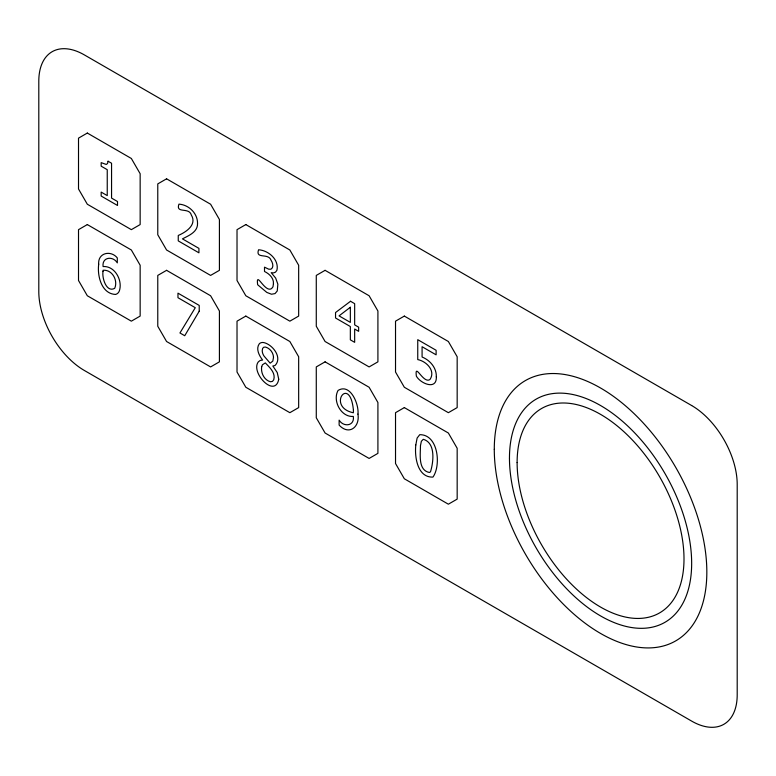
<?xml version="1.0" encoding="UTF-8"?>
<svg xmlns="http://www.w3.org/2000/svg" width="776" height="776" viewBox="0 0 776 776"><rect width="100%" height="100%" fill="white"/><g stroke="black" fill="none" stroke-linecap="round" stroke-linejoin="round"><path stroke-width="1.16" d="M103.014 271.309C101.831 277.721 106.283 292.95 114.693 288.342C118.194 280.466 112.297 269.495 103.082 270.252L103.014 271.309M353.439 410.378L353.352 412.764C325.988 406.993 349.995 373.634 353.439 410.378M415.81 444.958C414.462 456.841 417.43 477.715 432.95 477.094C441.214 465.542 438.382 434.444 419.748 434.686L417.119 438.052L415.81 444.958M420.456 445.715C420.495 454.193 417.857 470.305 429.419 472.487L430.486 471.827C433.512 462.137 435.879 442.844 423.279 439.303L421.378 441.263L420.456 445.715M98.697 264.247C97.136 275.781 101.452 293.735 115.449 294.444A15.064 8.701 60 0 0 119.349 290.913C122.87 280.514 114.926 265.683 103.082 266.556C101.792 256.963 112.986 255.653 117.302 262.87L117.302 257.913C110.842 249.872 97.63 252.763 98.697 264.247M357.959 414.103C360.064 426.945 349.064 435.87 339.131 425.102L339.131 420.136C343.487 427.392 354.787 426.16 353.322 416.44C340.994 417.362 332.303 400.697 338.074 390.425C350.461 382.869 359.142 404.519 357.959 414.103M273.453 283.599L272.977 286.81L271.61 288.536C264.81 293.289 255.673 269.631 257.661 284.743L266.818 292.426L271.522 294.23L275.053 293.59L277.245 290.971L277.856 284.181L275.684 278.109L271.183 272.657L273.54 272.929L275.548 272.114L276.916 270.29C279.292 259.65 268.515 250.396 258.583 249.775C255.1 259.524 268.515 252.607 271.066 260.28C272.715 262.676 274.151 267.497 270.921 269.204L268.738 269.194L264.5 267.167L264.5 271.474C269.214 273.744 273.782 277.944 273.453 283.599M436.325 376.767C436.985 390.658 420.456 383.509 416.373 376.156C414.452 361.47 423.483 384.566 430.05 379.406C435.831 370.618 426.257 361.209 417.75 359.598L417.75 339.675L436.122 350.286L436.122 354.836L422.086 346.726L422.086 357.018C430.05 360.229 436.626 367.834 436.325 376.767M273.511 357.329L272.812 361.121L270.155 363.168L264.034 356.058A6.78 3.919 60 0 1 262.24 350.519L262.637 348.366L263.801 347.212L265.586 347.076C270.058 348.375 273.336 352.702 273.511 357.329M278.749 379.241C274.985 398.767 250.085 372.305 258.389 361.81L260.164 360.471L262.598 360.045C259.223 355.709 255.537 348.831 259.349 343.72A13.609 7.857 60 0 1 263.84 342.585C272.774 344.622 282.774 357.688 274.995 365.545L272.812 365.991L277.245 372.558L278.749 379.241M261.706 366.582C260.62 372.732 264.092 380.085 270.436 381.743L272.434 381.423L273.715 379.852C275.849 372.81 269.611 367.446 265.305 362.906L262.443 364.778L261.706 366.582M197.531 223.187C198.045 231.908 188.849 235.535 182.457 238.872L198.928 248.378L198.928 252.821L178.257 240.89L178.257 235.458C186.046 232.169 197.269 224.73 191.303 214.991C189.14 206.852 175.376 213.982 178.955 204.146C188.704 204.738 197.57 213.225 197.531 223.187M108.077 161.233L107.515 163.542L106.244 164.444L101.171 162.64L101.171 166.18L107.243 169.682L107.243 195.601L101.171 192.099L101.171 196.047L117.506 205.475L117.506 201.527L111.56 198.093L111.56 163.241L108.077 161.233M199.219 311.215L184.736 335.736L179.945 332.972L195.28 307.703L177.966 297.703L177.966 293.153L199.219 305.424L199.219 311.215M350.345 307.267L339.054 315.871L350.345 322.389L350.345 307.267M350.529 301.272L335.542 312.544L335.542 317.995L350.345 326.541L350.345 339.839L354.661 342.332L354.661 329.034L358.648 331.333L358.648 327.181L354.661 324.882L354.661 303.659L350.529 301.272M87.319 133.055L78.512 138.147L78.512 188.985L87.319 204.233L131.348 229.657L140.155 224.574L140.155 173.727L131.348 158.479L87.319 133.055M87.319 224.574L78.512 229.657L78.512 280.495L87.319 295.753L131.348 321.167L140.155 316.084L140.155 265.246L131.348 249.988L87.319 224.574M166.578 178.819L157.77 183.902L157.77 234.74L166.578 249.988L210.606 275.412L219.414 270.329L219.414 219.492L210.606 204.233L166.578 178.819M166.578 270.329L157.77 275.412L157.77 326.26L166.578 341.508L210.606 366.932L219.414 361.839L219.414 311.001L210.606 295.753L166.578 270.329M245.827 224.574L237.019 229.657L237.019 280.495L245.827 295.753L289.855 321.167L298.663 316.084L298.663 265.246L289.855 249.988L245.827 224.574M245.827 316.084L237.019 321.167L237.019 372.014L245.827 387.263L289.855 412.686L298.663 407.604L298.663 356.756L289.855 341.508L245.827 316.084M325.086 270.329L316.278 275.412L316.278 326.25L325.086 341.508L369.114 366.922L377.912 361.839L377.912 311.001L369.114 295.753L325.086 270.329M325.086 361.839L316.278 366.922L316.278 417.769L325.086 433.018L369.114 458.441L377.912 453.359L377.912 402.511L369.114 387.263L325.086 361.839M404.335 316.084L395.527 321.167L395.527 372.014L404.335 387.263L448.363 412.686L457.171 407.594L457.171 356.756L448.363 341.508L404.335 316.084M404.335 407.594L395.527 412.686L395.527 463.524L404.335 478.773L448.363 504.196L457.171 499.113L457.171 448.276L448.363 433.018L404.335 407.594M691.649 405.528L84.351 54.902A64.418 37.19 60 0 0 38.8 81.199L38.8 291.582A64.418 37.19 60 0 0 84.351 370.472L691.649 721.098A64.418 37.19 60 0 0 737.2 694.801L737.2 484.418A64.418 37.19 60 0 0 691.649 405.528M517.117 462.545A118.001 68.123 60 0 0 642.276 618.249A118.001 68.123 60 0 0 642.276 451.37A118.001 68.123 60 0 0 517.117 462.545M509.463 458.121A128.826 74.38 60 0 0 646.107 628.114A128.826 74.38 60 0 0 646.107 445.919A128.826 74.38 60 0 0 509.463 458.121M494.283 449.362A150.301 86.776 60 0 0 653.693 647.679A150.301 86.776 60 0 0 653.693 435.123A150.301 86.776 60 0 0 494.283 449.362"/></g></svg>
